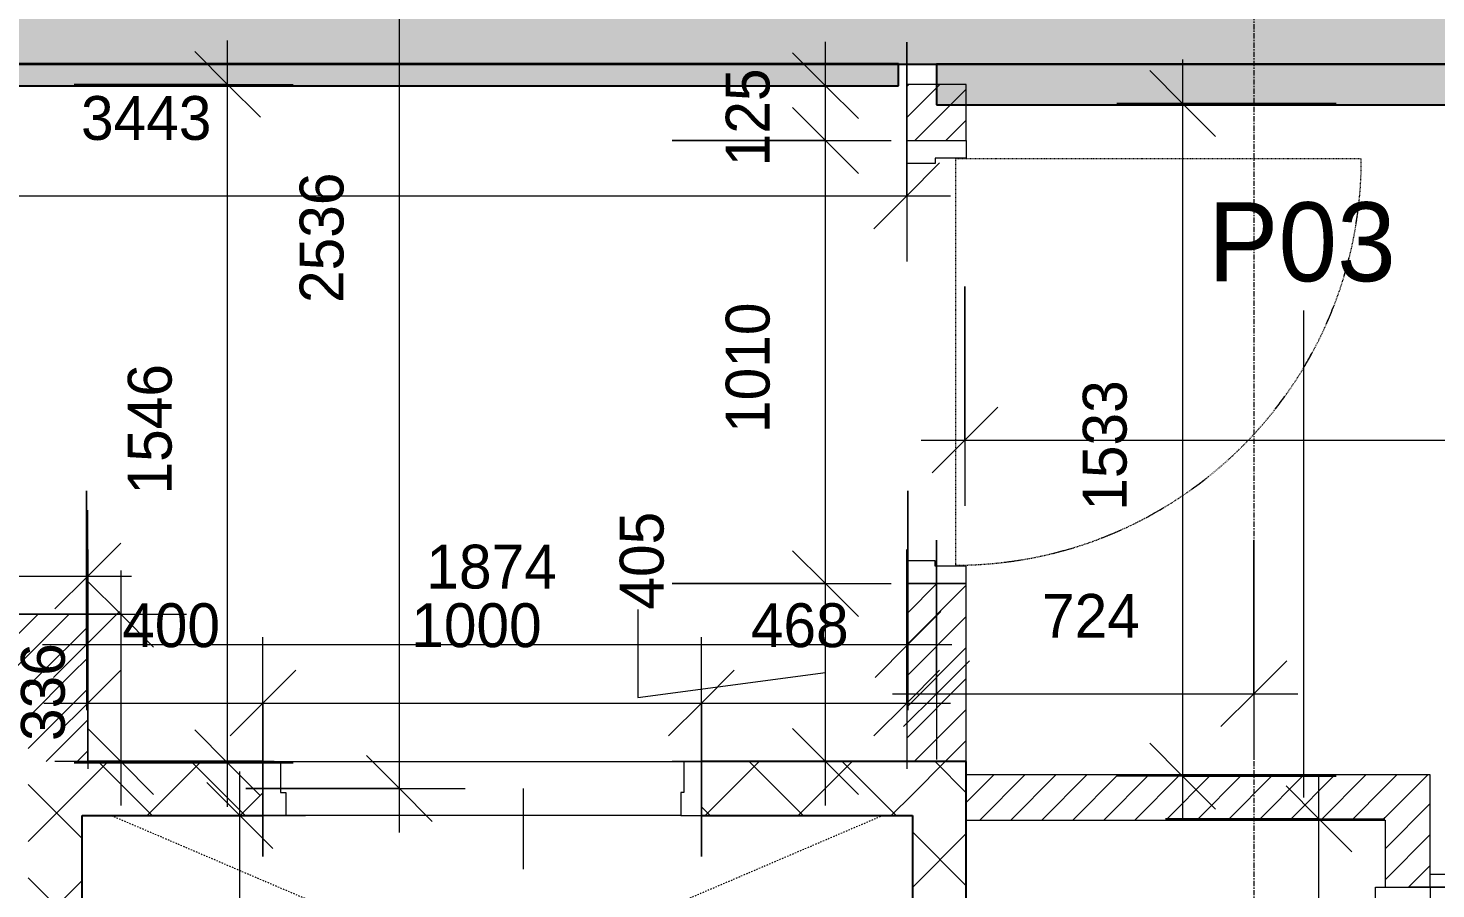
# Model space of a CAD drawing. Header units: millimetres. Extents: x 137829 to 196765, y -3018 to 487290.
# Drawn here: x 154792 to 158002, y 453790 to 455752 of the extents above; entities that cross this region are included whole.
import ezdxf

# ---------------------------------------------------------------- set-up
doc = ezdxf.new("R2010")
doc.units = ezdxf.units.MM
for name, pattern in [('Dash', [6.35, 3.175, -3.175]), ('FCH_Dash 1_5mm', [3, 1.5, -1.5]), ('GridLine', [21, 12, -3, 3, -3])]:
    doc.linetypes.add(name, pattern=pattern)
for name, color, linetype, lineweight in [('A-ANNO-DIMS', 211, 'Continuous', 5), ('A-ANNO-DIMS-100', 211, 'Continuous', 5), ('A-DETL', 90, 'Continuous', 15), ('A-DOOR', 31, 'Continuous', 15), ('A-DOOR-FRAM', 31, 'Continuous', 5), ('A-WALL', 113, 'Continuous', 15), ('A-WALL-IDEN', 211, 'Continuous', 15), ('A-WALL-PATT', 111, 'Continuous', 15), ('I-WALL', 2, 'Continuous', 15), ('S-GRID', 1, 'Continuous', 5)]:
    doc.layers.add(name, color=color, linetype=linetype, lineweight=lineweight)
doc.styles.add('Akkurat-Light_2', font='Akkurat-Light.ttf', dxfattribs={"height": 180})
doc.styles.add('Akkurat-Light_3', font='Akkurat-Light.ttf', dxfattribs={"height": 100})
doc.dimstyles.new('Diagonal_Cont_AkkuratLight_1_0mm', dxfattribs={"dimscale": 304.8, "dimtxt": 101.480158, "dimasz": 0.492126, "dimexe": 0.492126, "dimexo": 0.0625, "dimgap": 0.328084, "dimtad": 1, "dimdec": 0, "dimzin": 0, "dimdsep": 46, "dimtxsty": 'Akkurat-Light_3', "dimblk1": 'OBLIQUE', "dimblk2": 'OBLIQUE', "dimsah": 1, "dimcen": 0.09, "dimdle": 0.328084, "dimazin": 0, "dimtfac": 1, "dimtdec": 4, "dimtix": 1, "dimtmove": 0, "dimatfit": 3, "dimfxl": 1, "dimtvp": 1, "dimtolj": 1, "dimtzin": 0, "dimarcsym": 0})
doc.dimstyles.new('Diagonal_Cont_AkkuratLight_1_0mm_1', dxfattribs={"dimscale": 304.8, "dimtxt": 101.480158, "dimasz": 0.492126, "dimexe": 0.492126, "dimexo": 0.0625, "dimgap": 0.328084, "dimtad": 1, "dimdec": 0, "dimzin": 0, "dimdsep": 46, "dimtxsty": 'Akkurat-Light_3', "dimblk1": 'OBLIQUE', "dimblk2": 'OBLIQUE', "dimsah": 1, "dimcen": 0.09, "dimdle": 0.328084, "dimazin": 0, "dimtfac": 1, "dimtdec": 4, "dimtix": 1, "dimtmove": 1, "dimatfit": 3, "dimfxl": 1, "dimtvp": 1, "dimtolj": 1, "dimtzin": 0, "dimarcsym": 0})
doc.dimstyles.new('Diagonal_Cont_AkkuratLight_1_0mm_RED', dxfattribs={"dimscale": 304.8, "dimtxt": 101.480158, "dimasz": 0.492126, "dimexe": 0.492126, "dimexo": 0.0625, "dimgap": 0.328084, "dimtad": 1, "dimdec": 0, "dimzin": 0, "dimdsep": 46, "dimtxsty": 'Akkurat-Light_3', "dimblk1": 'OBLIQUE', "dimblk2": 'OBLIQUE', "dimsah": 1, "dimcen": 0.09, "dimdle": 0.328084, "dimazin": 0, "dimtfac": 1, "dimtdec": 4, "dimtix": 1, "dimtmove": 0, "dimatfit": 3, "dimfxl": 1, "dimtvp": 1, "dimtolj": 1, "dimtzin": 0, "dimarcsym": 0})
pattern_1 = [(45, (0, 0), (-106.066017, 106.066017), []), (135, (0, 0), (-106.066017, -106.066017), [])]
pattern_2 = [(45, (0, 0), (-35.355339, 35.355339), [])]

# ---------------------------------------------------------------- blocks, each defined once
blk = doc.blocks.new('FCH_DR_Int_Sgl_Blank - DT_02 1010x2110mm FD30S-14091336-12-30 - Typical Floor_Partition Types')
at = {"layer": 'A-DOOR'}
for p, q in [((-505, -68), (-505, 68)), ((505, 68), (505, -68))]:
    blk.add_line(p, q, dxfattribs=at)
at = {"layer": 'A-DOOR', "linetype": 'FCH_Dash 1_5mm', "lineweight": 5}
for p, q in [((463, -43), (-463, -43)), ((463, -969), (463, -43))]:
    blk.add_line(p, q, dxfattribs=at)
blk.add_arc((463, -43), 926, 180, 270, dxfattribs=at)
at = {"layer": 'A-DOOR', "lineweight": 5}
for start, end in [(187.012, 189.2865), (194.0461, 196.7156), (201.1208, 203.8792), (208.2844, 210.9539), (215.7135, 217.988), (232.012, 234.2865), (239.0461, 241.7156), (246.1208, 248.8792), (253.2844, 255.9539), (260.7135, 262.988)]:
    blk.add_arc((463, -43), 926, start, end, dxfattribs=at)
at = {"layer": 'A-DOOR-FRAM'}
for p, q in [((-505, 68), (-505, -68)), ((-453, 68), (-505, 68)), ((-453, 68), (-497, 68)), ((-453, 3), (-453, 68)), ((453, 68), (497, 68)), ((453, 3), (453, 68)), ((453, 68), (505, 68)), ((505, 68), (505, -68)), ((-465, 3), (-453, 3)), ((-465, -68), (-465, 3)), ((465, 3), (453, 3)), ((465, -68), (465, 3)), ((-505, -68), (-465, -68)), ((-497, -68), (-465, -68)), ((497, -68), (465, -68)), ((505, -68), (465, -68))]:
    blk.add_line(p, q, dxfattribs=at)
blk = doc.blocks.new('FCH_DR_AOV_SmokeShaftLouvre - DT_04 AOV_Louvre_1000 x 1200mm FD120S-14214861-12-30 - Typical Floor_Partition Types')
at = {"layer": 'A-DOOR'}
for p, q in [((-500, 61.5), (-500, -61.5)), ((500, -61.5), (500, 61.5))]:
    blk.add_line(p, q, dxfattribs=at)
at = {"layer": 'A-DOOR-FRAM'}
for p, q in [((-500, 61.5), (-460, 61.5)), ((-500, -61.5), (-500, 61.5)), ((-491, 61.5), (-460, 61.5)), ((-460, 61.5), (-460, -9.5)), ((460, 61.5), (460, -9.5)), ((491, 61.5), (460, 61.5)), ((500, 61.5), (460, 61.5)), ((500, -61.5), (500, 61.5)), ((-460, -9.5), (-448, -9.5)), ((-448, -9.5), (-448, -61.5)), ((453, -9.5), (453, -61.5)), ((460, -9.5), (453, -9.5)), ((-448, -61.5), (-500, -61.5)), ((-448, -61.5), (-491, -61.5)), ((453, -61.5), (491, -61.5)), ((453, -61.5), (500, -61.5))]:
    blk.add_line(p, q, dxfattribs=at)
blk = doc.blocks.new('FCH_DR_Ext_O__Dbl_Eq_Blank - DT_10 Type 04_1335x2110mm-V58-12-30 - Typical Floor_Partition Types')
at = {"layer": 'A-DOOR', "linetype": 'FCH_Dash 1_5mm', "lineweight": 5}
for p, q in [((-627.5, 652.5), (-627.5, 51.5)), ((627.5, 652.5), (627.5, 51.5)), ((-627.5, 26.5), (-1.5, 26.5)), ((627.5, 26.5), (1.5, 26.5))]:
    blk.add_line(p, q, dxfattribs=at)
at = {"layer": 'A-DOOR', "lineweight": 5}
for p, q in [((-697.5, 51.5), (-697.5, 96.5)), ((-697.5, 96.5), (-627.5, 96.5)), ((-6.1, 96.5), (6.1, 96.5)), ((627.5, 96.5), (697.5, 96.5)), ((697.5, 96.5), (697.5, 51.5)), ((3.1, 51.5), (-3.1, 51.5)), ((602.5, -73.5), (-614.5, -73.5))]:
    blk.add_line(p, q, dxfattribs=at)
at = {"layer": 'A-DOOR'}
for p, q in [((-667.5, -73.5), (-667.5, 51.5)), ((667.5, 51.5), (667.5, -73.5))]:
    blk.add_line(p, q, dxfattribs=at)
at = {"layer": 'A-DOOR', "linetype": 'FCH_Dash 1_5mm', "lineweight": 5}
for centre, start, end in [((-627.5, 26.5), 360, 90), ((627.5, 26.5), 90, 180)]:
    blk.add_arc(centre, 626, start, end, dxfattribs=at)
at = {"layer": 'A-DOOR', "lineweight": 5}
for centre, start, end in [((-627.5, 26.5), 78.9984, 81.6686), ((627.5, 26.5), 98.3314, 101.0016), ((-627.5, 26.5), 70.1975, 73.2884), ((627.5, 26.5), 106.7116, 109.8025), ((-627.5, 26.5), 61.7116, 64.8025), ((627.5, 26.5), 115.1975, 118.2884), ((-627.5, 26.5), 53.3314, 56.0016), ((627.5, 26.5), 123.9984, 126.6686), ((-627.5, 26.5), 33.9984, 36.6686), ((627.5, 26.5), 143.3314, 146.0016), ((-627.5, 26.5), 25.1975, 28.2884), ((627.5, 26.5), 151.7116, 154.8025), ((-627.5, 26.5), 16.7116, 19.8025), ((627.5, 26.5), 160.1975, 163.2884), ((-627.5, 26.5), 8.3314, 11.0016), ((627.5, 26.5), 168.9984, 171.6686)]:
    blk.add_arc(centre, 626, start, end, dxfattribs=at)
at = {"layer": 'A-DOOR-FRAM'}
for p, q in [((-667.5, 51.5), (-659.5, 51.5)), ((-667.5, -73.5), (-667.5, 51.5)), ((-659.5, 51.5), (-627.5, 51.5)), ((-627.5, 51.5), (-627.5, -19.5)), ((627.5, 51.5), (627.5, -19.5)), ((659.5, 51.5), (627.5, 51.5)), ((667.5, 51.5), (659.5, 51.5)), ((667.5, -73.5), (667.5, 51.5)), ((-627.5, -19.5), (-614.5, -19.5)), ((-614.5, -19.5), (-614.5, -73.5)), ((602.5, -19.5), (602.5, -73.5)), ((627.5, -19.5), (602.5, -19.5)), ((-659.5, -73.5), (-667.5, -73.5)), ((-614.5, -73.5), (-659.5, -73.5)), ((602.5, -73.5), (659.5, -73.5)), ((659.5, -73.5), (667.5, -73.5))]:
    blk.add_line(p, q, dxfattribs=at)
blk = doc.blocks.new('DIMBLOCK13-12-30 - Typical Floor_Partition Types')
at = {"layer": 'A-ANNO-DIMS-100'}
for p, q in [((155638.3, 453918.7), (155638.3, 456655.2)), ((155288.3, 456555.2), (155788.3, 456555.2)), ((155638.3, 456555.2), (155288.3, 456555.2)), ((155288.3, 454018.7), (155788.3, 454018.7)), ((155638.3, 454018.7), (155288.3, 454018.7))]:
    blk.add_line(p, q, dxfattribs=at)
at = {"layer": 'A-ANNO-DIMS-100', "lineweight": 18}
for p, q in [((155638.3, 456555.2), (155563.3, 456630.2)), ((155638.3, 456555.2), (155713.3, 456480.2)), ((155638.3, 454018.7), (155563.3, 454093.7)), ((155638.3, 454018.7), (155713.3, 453943.7))]:
    blk.add_line(p, q, dxfattribs=at)
at = {"layer": 'A-ANNO-DIMS-100', "color": 0, "insert": (155410.8, 455125.3), "char_height": 100, "width": 388.033, "attachment_point": 1, "rotation": 90, "line_spacing_factor": 1.032002, "style": 'Akkurat-Light_3'}
blk.add_mtext('2536', dxfattribs=at)
blk = doc.blocks.new('_Oblique')
at = {"color": 0, "linetype": 'ByBlock', "lineweight": -2}
blk.add_line((-0.5, -0.5), (0.5, 0.5), dxfattribs=at)
blk = doc.blocks.new('DIMBLOCK108-12-30 - Typical Floor_Partition Types')
at = {"layer": 'A-ANNO-DIMS-100', "lineweight": 18}
for p, q in [((157735.6, 453949.7), (157660.6, 454024.7)), ((157735.6, 453949.7), (157810.6, 453874.7)), ((157735.6, 452247.3), (157660.6, 452322.3)), ((157735.6, 452247.3), (157810.6, 452172.3))]:
    blk.add_line(p, q, dxfattribs=at)
at = {"layer": 'A-ANNO-DIMS-100'}
for p, q in [((157735.6, 452147.3), (157735.6, 454049.7)), ((157385.6, 453949.7), (157885.6, 453949.7)), ((157735.6, 453949.7), (157385.6, 453949.7)), ((157385.6, 452247.3), (157885.6, 452247.3)), ((157735.6, 452247.3), (157385.6, 452247.3))]:
    blk.add_line(p, q, dxfattribs=at)
at = {"layer": 'A-ANNO-DIMS-100', "color": 0, "insert": (157508, 452936.8), "char_height": 100, "width": 388.033, "attachment_point": 1, "rotation": 90, "line_spacing_factor": 1.032002, "style": 'Akkurat-Light_3'}
blk.add_mtext('1702', dxfattribs=at)
blk = doc.blocks.new('DIMBLOCK109-12-30 - Typical Floor_Partition Types')
at = {"layer": 'A-ANNO-DIMS-100'}
for p, q in [((156928.3, 455162.9), (156928.3, 454662.9)), ((156928.3, 454812.9), (156928.3, 455162.9)), ((160668.5, 455162.9), (160668.5, 454662.9)), ((160668.5, 454812.9), (160668.5, 455162.9)), ((156828.3, 454812.9), (160768.5, 454812.9))]:
    blk.add_line(p, q, dxfattribs=at)
at = {"layer": 'A-ANNO-DIMS-100', "lineweight": 18}
for p, q in [((156928.3, 454812.9), (157003.3, 454887.9)), ((160668.5, 454812.9), (160743.5, 454887.9)), ((156928.3, 454812.9), (156853.3, 454737.9)), ((160668.5, 454812.9), (160593.5, 454737.9))]:
    blk.add_line(p, q, dxfattribs=at)
at = {"layer": 'A-ANNO-DIMS-100', "color": 0, "insert": (158636.7, 455040.5), "char_height": 100, "width": 388.033, "attachment_point": 1, "line_spacing_factor": 1.032002, "style": 'Akkurat-Light_3'}
blk.add_mtext('3740', dxfattribs=at)
blk = doc.blocks.new('DIMBLOCK110-12-30 - Typical Floor_Partition Types')
at = {"layer": 'A-ANNO-DIMS-100'}
for p, q in [((157424.6, 455680.2), (157424.6, 453946.7)), ((157774.6, 455580.2), (157274.6, 455580.2)), ((157424.6, 455580.2), (157774.6, 455580.2)), ((157774.6, 454046.7), (157274.6, 454046.7)), ((157424.6, 454046.7), (157774.6, 454046.7))]:
    blk.add_line(p, q, dxfattribs=at)
at = {"layer": 'A-ANNO-DIMS-100', "lineweight": 18}
for p, q in [((157424.6, 455580.2), (157349.6, 455655.2)), ((157424.6, 455580.2), (157499.6, 455505.2)), ((157424.6, 454046.7), (157349.6, 454121.7)), ((157424.6, 454046.7), (157499.6, 453971.7))]:
    blk.add_line(p, q, dxfattribs=at)
at = {"layer": 'A-ANNO-DIMS-100', "color": 0, "insert": (157197, 454651.8), "char_height": 100, "width": 388.033, "attachment_point": 1, "rotation": 90, "line_spacing_factor": 1.032002, "style": 'Akkurat-Light_3'}
blk.add_mtext('1533', dxfattribs=at)
blk = doc.blocks.new('DIMBLOCK112-12-30 - Typical Floor_Partition Types')
at = {"layer": 'A-ANNO-DIMS-100'}
for p, q in [((156863.3, 454584.7), (156863.3, 454084.7)), ((156863.3, 454234.7), (156863.3, 454584.7)), ((157587.2, 454584.7), (157587.2, 454084.7)), ((157587.2, 454234.7), (157587.2, 454584.7)), ((156763.3, 454234.7), (157687.2, 454234.7))]:
    blk.add_line(p, q, dxfattribs=at)
at = {"layer": 'A-ANNO-DIMS-100', "lineweight": 18}
for p, q in [((156863.3, 454234.7), (156938.3, 454309.7)), ((157587.2, 454234.7), (157662.2, 454309.7)), ((156863.3, 454234.7), (156788.3, 454159.7)), ((157587.2, 454234.7), (157512.2, 454159.7))]:
    blk.add_line(p, q, dxfattribs=at)
at = {"layer": 'A-ANNO-DIMS-100', "color": 0, "insert": (157104, 454462.2), "char_height": 100, "width": 291.024, "attachment_point": 1, "line_spacing_factor": 1.032002, "style": 'Akkurat-Light_3'}
blk.add_mtext('724', dxfattribs=at)
blk = doc.blocks.new('DIMBLOCK157-12-30 - Typical Floor_Partition Types')
at = {"layer": 'A-ANNO-DIMS-100'}
for p, q in [((154924.6, 454697), (154924.6, 454197)), ((154924.6, 454347), (154924.6, 454697)), ((156798.3, 454697), (156798.3, 454197)), ((156798.3, 454347), (156798.3, 454697)), ((154824.6, 454347), (156898.3, 454347))]:
    blk.add_line(p, q, dxfattribs=at)
at = {"layer": 'A-ANNO-DIMS-100', "lineweight": 18}
for p, q in [((154924.6, 454347), (154999.6, 454422)), ((156798.3, 454347), (156873.3, 454422)), ((154924.6, 454347), (154849.6, 454272)), ((156798.3, 454347), (156723.3, 454272))]:
    blk.add_line(p, q, dxfattribs=at)
at = {"layer": 'A-ANNO-DIMS-100', "color": 0, "insert": (155699.8, 454574.5), "char_height": 100, "width": 388.033, "attachment_point": 1, "line_spacing_factor": 1.032002, "style": 'Akkurat-Light_3'}
blk.add_mtext('1874', dxfattribs=at)
blk = doc.blocks.new('DIMBLOCK158-12-30 - Typical Floor_Partition Types')
at = {"layer": 'A-ANNO-DIMS-100'}
for p, q in [((155246.4, 453977.2), (155246.4, 455723.7)), ((154896.4, 455623.7), (155396.4, 455623.7)), ((155246.4, 455623.7), (154896.4, 455623.7)), ((154896.4, 454077.2), (155396.4, 454077.2)), ((155246.4, 454077.2), (154896.4, 454077.2))]:
    blk.add_line(p, q, dxfattribs=at)
at = {"layer": 'A-ANNO-DIMS-100', "lineweight": 18}
for p, q in [((155246.4, 455623.7), (155171.4, 455698.7)), ((155246.4, 455623.7), (155321.4, 455548.7)), ((155246.4, 454077.2), (155171.4, 454152.2)), ((155246.4, 454077.2), (155321.4, 454002.2))]:
    blk.add_line(p, q, dxfattribs=at)
at = {"layer": 'A-ANNO-DIMS-100', "color": 0, "insert": (155018.9, 454688.8), "char_height": 100, "width": 388.033, "attachment_point": 1, "rotation": 90, "line_spacing_factor": 1.032002, "style": 'Akkurat-Light_3'}
blk.add_mtext('1546', dxfattribs=at)
blk = doc.blocks.new('DIMBLOCK190-12-30 - Typical Floor_Partition Types')
at = {"layer": 'A-ANNO-DIMS-100'}
for p, q in [((153352.2, 455719.7), (153352.2, 455219.7)), ((153352.2, 455369.7), (153352.2, 455719.7)), ((156795.3, 455719.7), (156795.3, 455219.7)), ((156795.3, 455369.7), (156795.3, 455719.7)), ((153252.2, 455369.7), (156895.3, 455369.7))]:
    blk.add_line(p, q, dxfattribs=at)
at = {"layer": 'A-ANNO-DIMS-100', "lineweight": 18}
for p, q in [((153352.2, 455369.7), (153427.2, 455444.7)), ((156795.3, 455369.7), (156870.3, 455444.7)), ((153352.2, 455369.7), (153277.2, 455294.7)), ((156795.3, 455369.7), (156720.3, 455294.7))]:
    blk.add_line(p, q, dxfattribs=at)
at = {"layer": 'A-ANNO-DIMS-100', "color": 0, "insert": (154912.1, 455597.2), "char_height": 100, "width": 388.033, "attachment_point": 1, "line_spacing_factor": 1.032002, "style": 'Akkurat-Light_3'}
blk.add_mtext('3443', dxfattribs=at)
blk = doc.blocks.new('DIMBLOCK191-12-30 - Typical Floor_Partition Types')
at = {"layer": 'A-ANNO-DIMS-100', "lineweight": 18}
for p, q in [((156610.1, 454485.7), (156535.1, 454560.7)), ((156610.1, 454485.7), (156685.1, 454410.7)), ((156610.1, 454080.2), (156535.1, 454155.2)), ((156610.1, 454080.2), (156685.1, 454005.2))]:
    blk.add_line(p, q, dxfattribs=at)
at = {"layer": 'A-ANNO-DIMS-100'}
for p, q in [((156260.1, 454485.7), (156760.1, 454485.7)), ((156610.1, 454485.7), (156260.1, 454485.7)), ((156610.1, 453980.2), (156610.1, 454485.7)), ((156182.5, 454426.4), (156182.5, 454226.4)), ((156182.5, 454226.4), (156610.1, 454283)), ((156260.1, 454080.2), (156760.1, 454080.2)), ((156610.1, 454080.2), (156260.1, 454080.2))]:
    blk.add_line(p, q, dxfattribs=at)
at = {"layer": 'A-ANNO-DIMS-100', "color": 0, "insert": (156140.9, 454426.4), "char_height": 100, "width": 291.024, "attachment_point": 1, "rotation": 90, "line_spacing_factor": 1.032002, "style": 'Akkurat-Light_3'}
blk.add_mtext('405', dxfattribs=at)
blk = doc.blocks.new('DIMBLOCK192-12-30 - Typical Floor_Partition Types')
at = {"layer": 'A-ANNO-DIMS-100', "lineweight": 18}
for p, q in [((156610.1, 455495.7), (156535.1, 455570.7)), ((156610.1, 455495.7), (156685.1, 455420.7)), ((156610.1, 454485.7), (156535.1, 454560.7)), ((156610.1, 454485.7), (156685.1, 454410.7))]:
    blk.add_line(p, q, dxfattribs=at)
at = {"layer": 'A-ANNO-DIMS-100'}
for p, q in [((156260.1, 455495.7), (156760.1, 455495.7)), ((156610.1, 455495.7), (156260.1, 455495.7)), ((156610.1, 454485.7), (156610.1, 455495.7)), ((156260.1, 454485.7), (156760.1, 454485.7)), ((156610.1, 454485.7), (156260.1, 454485.7))]:
    blk.add_line(p, q, dxfattribs=at)
at = {"layer": 'A-ANNO-DIMS-100', "color": 0, "insert": (156382.6, 454829), "char_height": 100, "width": 388.033, "attachment_point": 1, "rotation": 90, "line_spacing_factor": 1.032002, "style": 'Akkurat-Light_3'}
blk.add_mtext('1010', dxfattribs=at)
blk = doc.blocks.new('DIMBLOCK193-12-30 - Typical Floor_Partition Types')
at = {"layer": 'A-ANNO-DIMS-100', "lineweight": 18}
for p, q in [((156610.1, 455620.7), (156535.1, 455695.7)), ((156610.1, 455620.7), (156685.1, 455545.7)), ((156610.1, 455495.7), (156535.1, 455570.7)), ((156610.1, 455495.7), (156685.1, 455420.7))]:
    blk.add_line(p, q, dxfattribs=at)
at = {"layer": 'A-ANNO-DIMS-100'}
for p, q in [((156610.1, 455495.7), (156610.1, 455720.7)), ((156260.1, 455620.7), (156760.1, 455620.7)), ((156610.1, 455620.7), (156260.1, 455620.7)), ((156260.1, 455495.7), (156760.1, 455495.7)), ((156610.1, 455495.7), (156260.1, 455495.7))]:
    blk.add_line(p, q, dxfattribs=at)
at = {"layer": 'A-ANNO-DIMS-100', "color": 0, "insert": (156382.6, 455436.9), "char_height": 100, "width": 291.024, "attachment_point": 1, "rotation": 90, "line_spacing_factor": 1.032002, "style": 'Akkurat-Light_3'}
blk.add_mtext('125', dxfattribs=at)
blk = doc.blocks.new('DIMBLOCK194-12-30 - Typical Floor_Partition Types')
at = {"layer": 'A-ANNO-DIMS-100'}
for p, q in [((154927.6, 454563.4), (154927.6, 454063.4)), ((154927.6, 454213.4), (154927.6, 454563.4)), ((155327.1, 453863.4), (155327.1, 454363.4)), ((154827.6, 454213.4), (155327.1, 454213.4)), ((155327.1, 454213.4), (155327.1, 453863.4))]:
    blk.add_line(p, q, dxfattribs=at)
at = {"layer": 'A-ANNO-DIMS-100', "lineweight": 18}
for p, q in [((154927.6, 454213.4), (155002.6, 454288.4)), ((155327.1, 454213.4), (155402.1, 454288.4)), ((154927.6, 454213.4), (154852.6, 454138.4)), ((155327.1, 454213.4), (155252.1, 454138.4))]:
    blk.add_line(p, q, dxfattribs=at)
at = {"layer": 'A-ANNO-DIMS-100', "color": 0, "insert": (155006.1, 454440.9), "char_height": 100, "width": 291.024, "attachment_point": 1, "line_spacing_factor": 1.032002, "style": 'Akkurat-Light_3'}
blk.add_mtext('400', dxfattribs=at)
blk = doc.blocks.new('DIMBLOCK195-12-30 - Typical Floor_Partition Types')
at = {"layer": 'A-ANNO-DIMS-100'}
for p, q in [((155327.1, 453863.4), (155327.1, 454363.4)), ((156327.1, 453863.4), (156327.1, 454363.4)), ((155327.1, 454213.4), (156327.1, 454213.4)), ((155327.1, 454213.4), (155327.1, 453863.4)), ((156327.1, 454213.4), (156327.1, 453863.4))]:
    blk.add_line(p, q, dxfattribs=at)
at = {"layer": 'A-ANNO-DIMS-100', "lineweight": 18}
for p, q in [((155327.1, 454213.4), (155402.1, 454288.4)), ((156327.1, 454213.4), (156402.1, 454288.4)), ((155327.1, 454213.4), (155252.1, 454138.4)), ((156327.1, 454213.4), (156252.1, 454138.4))]:
    blk.add_line(p, q, dxfattribs=at)
at = {"layer": 'A-ANNO-DIMS-100', "color": 0, "insert": (155665.4, 454440.9), "char_height": 100, "width": 388.033, "attachment_point": 1, "line_spacing_factor": 1.032002, "style": 'Akkurat-Light_3'}
blk.add_mtext('1000', dxfattribs=at)
blk = doc.blocks.new('DIMBLOCK196-12-30 - Typical Floor_Partition Types')
at = {"layer": 'A-ANNO-DIMS-100'}
for p, q in [((156795.3, 454563.4), (156795.3, 454063.4)), ((156795.3, 454213.4), (156795.3, 454563.4)), ((156327.1, 453863.4), (156327.1, 454363.4)), ((156327.1, 454213.4), (156895.3, 454213.4)), ((156327.1, 454213.4), (156327.1, 453863.4))]:
    blk.add_line(p, q, dxfattribs=at)
at = {"layer": 'A-ANNO-DIMS-100', "lineweight": 18}
for p, q in [((156327.1, 454213.4), (156402.1, 454288.4)), ((156795.3, 454213.4), (156870.3, 454288.4)), ((156327.1, 454213.4), (156252.1, 454138.4)), ((156795.3, 454213.4), (156720.3, 454138.4))]:
    blk.add_line(p, q, dxfattribs=at)
at = {"layer": 'A-ANNO-DIMS-100', "color": 0, "insert": (156439.9, 454440.9), "char_height": 100, "width": 291.024, "attachment_point": 1, "line_spacing_factor": 1.032002, "style": 'Akkurat-Light_3'}
blk.add_mtext('468', dxfattribs=at)
blk = doc.blocks.new('DIMBLOCK197-12-30 - Typical Floor_Partition Types')
at = {"layer": 'A-ANNO-DIMS-100'}
for p, q in [((155002.7, 454515.8), (155002.7, 453980.2)), ((154652.7, 454415.8), (155152.7, 454415.8)), ((155002.7, 454415.8), (154652.7, 454415.8)), ((155352.7, 454080.2), (154852.7, 454080.2)), ((155002.7, 454080.2), (155352.7, 454080.2))]:
    blk.add_line(p, q, dxfattribs=at)
at = {"layer": 'A-ANNO-DIMS-100', "lineweight": 18}
for p, q in [((155002.7, 454415.8), (154927.7, 454490.8)), ((155002.7, 454415.8), (155077.7, 454340.8)), ((155002.7, 454080.2), (154927.7, 454155.2)), ((155002.7, 454080.2), (155077.7, 454005.2))]:
    blk.add_line(p, q, dxfattribs=at)
at = {"layer": 'A-ANNO-DIMS-100', "color": 0, "insert": (154775.2, 454126.8), "char_height": 100, "width": 291.024, "attachment_point": 1, "rotation": 90, "line_spacing_factor": 1.032002, "style": 'Akkurat-Light_3'}
blk.add_mtext('336', dxfattribs=at)
blk = doc.blocks.new('DIMBLOCK198-12-30 - Typical Floor_Partition Types')
at = {"layer": 'A-ANNO-DIMS-100'}
for p, q in [((152152.2, 454852.9), (152152.2, 454352.9)), ((152152.2, 454502.9), (152152.2, 454852.9)), ((154927.6, 454152.9), (154927.6, 454652.9)), ((152052.2, 454502.9), (155027.6, 454502.9)), ((154927.6, 454502.9), (154927.6, 454152.9))]:
    blk.add_line(p, q, dxfattribs=at)
at = {"layer": 'A-ANNO-DIMS-100', "lineweight": 18}
for p, q in [((152152.2, 454502.9), (152227.2, 454577.9)), ((154927.6, 454502.9), (155002.6, 454577.9)), ((152152.2, 454502.9), (152077.2, 454427.9)), ((154927.6, 454502.9), (154852.6, 454427.9))]:
    blk.add_line(p, q, dxfattribs=at)
at = {"layer": 'A-ANNO-DIMS-100', "color": 0, "insert": (153378.2, 454730.4), "char_height": 100, "width": 388.033, "attachment_point": 1, "line_spacing_factor": 1.032002, "style": 'Akkurat-Light_3'}
blk.add_mtext('2775', dxfattribs=at)
blk = doc.blocks.new('DIMBLOCK219-12-30 - Typical Floor_Partition Types')
at = {"layer": 'A-ANNO-DIMS-100'}
for p, q in [((155274.3, 453073.6), (155274.3, 454057.2)), ((154924.3, 453957.2), (155424.3, 453957.2)), ((155274.3, 453957.2), (154924.3, 453957.2)), ((154924.3, 453173.6), (155424.3, 453173.6)), ((155274.3, 453173.6), (154924.3, 453173.6))]:
    blk.add_line(p, q, dxfattribs=at)
at = {"layer": 'A-ANNO-DIMS-100', "lineweight": 18}
for p, q in [((155274.3, 453957.2), (155199.3, 454032.2)), ((155274.3, 453957.2), (155349.3, 453882.2)), ((155274.3, 453173.6), (155199.3, 453248.6)), ((155274.3, 453173.6), (155349.3, 453098.6))]:
    blk.add_line(p, q, dxfattribs=at)
at = {"layer": 'A-ANNO-DIMS-100', "color": 0, "insert": (155046.7, 453444.2), "char_height": 100, "width": 291.024, "attachment_point": 1, "rotation": 90, "line_spacing_factor": 1.032002, "style": 'Akkurat-Light_3'}
blk.add_mtext('784', dxfattribs=at)
blk = doc.blocks.new('DIMBLOCK285-12-30 - Typical Floor_Partition Types')
at = {"layer": 'A-ANNO-DIMS-100'}
for p, q in [((158319.4, 453893.7), (158319.4, 452358.7)), ((157942.9, 453793.7), (158469.4, 453793.7)), ((158319.4, 453793.7), (157942.9, 453793.7)), ((157942.9, 452458.7), (158469.4, 452458.7)), ((158319.4, 452458.7), (157942.9, 452458.7))]:
    blk.add_line(p, q, dxfattribs=at)
at = {"layer": 'A-ANNO-DIMS-100', "lineweight": 18}
for p, q in [((158319.4, 453793.7), (158244.4, 453868.7)), ((158319.4, 453793.7), (158394.4, 453718.7)), ((158319.4, 452458.7), (158244.4, 452533.7)), ((158319.4, 452458.7), (158394.4, 452383.7))]:
    blk.add_line(p, q, dxfattribs=at)
at = {"layer": 'A-ANNO-DIMS-100', "color": 0, "insert": (158091.9, 452964.5), "char_height": 100, "width": 388.033, "attachment_point": 1, "rotation": 90, "line_spacing_factor": 1.032002, "style": 'Akkurat-Light_3'}
blk.add_mtext('1335', dxfattribs=at)

msp = doc.modelspace()

# ---------------------------------------------------------------- hatches: boundary and pattern name
at = {"layer": 'A-WALL-PATT'}
for color, points in [(256, [(160757.2, 455670.2), (160757, 456020.2), (153402.2, 456020.2), (153402.2, 455670.2), (160438.8, 455670.2)]), (171, [(156776.3, 455620.7), (156776.3, 455670.7), (153352.2, 455670.7), (153352.2, 455620.7), (153957.6, 455620.7)]), (2, [(159512.9, 455577.2), (160900.5, 455577.2), (160900.5, 455670.2), (156863.3, 455670.2), (156863.3, 455577.2), (157661.1, 455577.2)])]:
    msp.add_hatch(color=color, dxfattribs=at).paths.add_polyline_path(points, flags=0)
at = {"layer": 'A-WALL-PATT', "lineweight": 5}
h = msp.add_hatch(dxfattribs=at)
h.set_pattern_fill('FP_14', color=6, style=0, pattern_type=2)
h.set_pattern_definition(pattern_2)
h.paths.add_polyline_path([(156795.3, 454080.2), (156931.3, 454080.2), (156931.3, 454485.7), (156795.3, 454485.7)], flags=0)
h.paths.add_polyline_path([(156795.3, 455495.7), (156931.3, 455495.7), (156931.3, 455623.7), (156795.3, 455623.7)], flags=0)
h = msp.add_hatch(dxfattribs=at)
h.set_pattern_fill('FP_14', color=6, style=0, pattern_type=2)
h.set_pattern_definition(pattern_2)
h.paths.add_polyline_path([(154791.6, 454279.8), (154927.6, 454279.8), (154927.6, 454415.8), (154496.2, 454415.8), (154496.2, 454279.8)], flags=0)
h = msp.add_hatch(dxfattribs=at)
h.set_pattern_fill('FP_14', color=6, style=0, pattern_type=2)
h.set_pattern_definition(pattern_2)
h.paths.add_polyline_path([(154914.6, 454080.2), (154927.6, 454080.2), (154927.6, 454279.8), (154791.6, 454279.8), (154791.6, 454080.2)], flags=0)
h = msp.add_hatch(dxfattribs=at)
h.set_pattern_fill('FP_20', color=141, style=0, pattern_type=2)
h.set_pattern_definition(pattern_1)
h.paths.add_polyline_path([(154883.5, 453173.6), (154914.6, 453173.6), (154914.6, 454080.2), (154791.6, 454080.2), (154791.6, 453173.6)], flags=0)
h = msp.add_hatch(dxfattribs=at)
h.set_pattern_fill('FP_20', color=141, style=0, pattern_type=2)
h.set_pattern_definition(pattern_1)
h.paths.add_polyline_path([(154914.6, 453957.2), (155327.1, 453957.2), (155327.1, 454080.2), (154914.6, 454080.2)], flags=0)
h.paths.add_polyline_path([(156327.1, 453957.2), (156808.3, 453957.2), (156808.3, 454080.2), (156327.1, 454080.2), (156327.1, 454009.2)], flags=0)
h = msp.add_hatch(dxfattribs=at)
h.set_pattern_fill('FP_20', color=141, style=0, pattern_type=2)
h.set_pattern_definition(pattern_1)
h.paths.add_polyline_path([(156808.3, 453050.6), (156931.3, 453050.6), (156931.3, 454080.2), (156808.3, 454080.2), (156808.3, 453173.6)], flags=0)
h = msp.add_hatch(dxfattribs=at)
h.set_pattern_fill('FP_14', color=92, style=0, pattern_type=2)
h.set_pattern_definition(pattern_2)
h.paths.add_polyline_path([(156931.3, 453946.7), (157886.6, 453946.7), (157886.6, 454049.7), (156931.3, 454049.7)], flags=0)
h = msp.add_hatch(dxfattribs=at)
h.set_pattern_fill('FP_14', color=92, style=0, pattern_type=2)
h.set_pattern_definition(pattern_2)
h.paths.add_polyline_path([(157918.6, 452250.3), (157989.6, 452250.3), (157989.6, 452458.7), (157886.6, 452458.7), (157886.6, 452250.3)], flags=0)
h.paths.add_polyline_path([(157886.6, 453793.7), (157989.6, 453793.7), (157989.6, 454049.7), (157886.6, 454049.7), (157886.6, 453946.7)], flags=0)

# ---------------------------------------------------------------- linework, layer by layer
at = {"layer": 'A-DETL', "linetype": 'Dash', "lineweight": 5}
for p, q in [((156741.4, 453957.2), (154926.6, 453180.7)), ((154981.5, 453957.2), (156796.3, 453180.7))]:
    msp.add_line(p, q, dxfattribs=at)
at = {"layer": 'A-WALL', "lineweight": 25}
msp.add_line((153402.2, 455670.2), (160757.2, 455670.2), dxfattribs=at)
at = {"layer": 'A-WALL-IDEN'}
for p, q in [((157701.1, 453998.2), (157701.1, 455108.5)), ((155920.9, 454018.7), (155920.9, 453835.1))]:
    msp.add_line(p, q, dxfattribs=at)
at = {"layer": 'I-WALL', "color": 161, "lineweight": 25}
for p, q in [((156776.3, 455670.7), (153402.2, 455670.7)), ((156776.3, 455620.7), (156776.3, 455670.7)), ((153352.2, 455620.7), (156776.3, 455620.7))]:
    msp.add_line(p, q, dxfattribs=at)
at = {"layer": 'I-WALL', "color": 40, "lineweight": 25}
for p, q in [((160900.5, 455670.2), (156863.3, 455670.2)), ((156863.3, 455670.2), (156863.3, 455577.2)), ((156863.3, 455577.2), (159897.2, 455577.2))]:
    msp.add_line(p, q, dxfattribs=at)
at = {"layer": 'I-WALL', "color": 211, "lineweight": 13}
for p, q in [((156795.3, 455623.7), (156795.3, 455495.7)), ((156931.3, 455623.7), (156795.3, 455623.7)), ((156931.3, 455495.7), (156931.3, 455623.7)), ((156795.3, 454485.7), (156795.3, 454080.2)), ((156931.3, 454080.2), (156931.3, 454485.7)), ((154927.6, 454415.8), (154496.2, 454415.8)), ((154927.6, 454080.2), (154927.6, 454415.8))]:
    msp.add_line(p, q, dxfattribs=at)
at = {"layer": 'I-WALL', "color": 131, "lineweight": 25}
for p, q in [((155327.1, 454080.2), (154927.6, 454080.2)), ((156931.3, 454080.2), (156327.1, 454080.2)), ((156931.3, 452250.3), (156931.3, 454080.2)), ((154914.6, 453173.6), (154914.6, 453957.2)), ((154914.6, 453957.2), (155327.1, 453957.2)), ((156327.1, 453957.2), (156808.3, 453957.2)), ((156808.3, 453957.2), (156808.3, 453173.6))]:
    msp.add_line(p, q, dxfattribs=at)
at = {"layer": 'I-WALL'}
for p, q in [((155367.1, 454080.2), (156287.1, 454080.2)), ((156280.1, 453957.2), (155379.1, 453957.2))]:
    msp.add_line(p, q, dxfattribs=at)
at = {"layer": 'I-WALL', "color": 90, "lineweight": 13}
for p, q in [((157989.6, 454049.7), (156931.3, 454049.7)), ((157989.6, 453793.7), (157989.6, 454049.7)), ((156931.3, 453946.7), (157886.6, 453946.7)), ((157886.6, 453946.7), (157886.6, 453793.7))]:
    msp.add_line(p, q, dxfattribs=at)
at = {"layer": 'S-GRID', "linetype": 'GridLine'}
msp.add_line((157587.2, 486190.2), (157587.2, 442030), dxfattribs=at)

# ---------------------------------------------------------------- block references
at = {"layer": 'A-DOOR'}
for name, p, rotation in [('FCH_DR_Int_Sgl_Blank - DT_02 1010x2110mm FD30S-14091336-12-30 - Typical Floor_Partition Types', (156863.3, 454990.7), 90), ('FCH_DR_Ext_O__Dbl_Eq_Blank - DT_10 Type 04_1335x2110mm-V58-12-30 - Typical Floor_Partition Types', (157938.1, 453126.2), 270)]:
    msp.add_blockref(name, p, dxfattribs=dict(at, rotation=rotation))
msp.add_blockref('FCH_DR_AOV_SmokeShaftLouvre - DT_04 AOV_Louvre_1000 x 1200mm FD120S-14214861-12-30 - Typical Floor_Partition Types', (155827.1, 454018.7), dxfattribs=at)

# ---------------------------------------------------------------- texts
at = {"layer": 'A-WALL-IDEN', "lineweight": 5, "insert": (157482.6, 455355), "char_height": 180, "width": 521.097, "attachment_point": 1, "style": 'Akkurat-Light_2'}
msp.add_mtext('P03', dxfattribs=at)

# ---------------------------------------------------------------- dimensions: what is measured, and where the dimension line sits
at = {"layer": 'A-ANNO-DIMS'}
for base, p1, p2, dimstyle, override, picture, middle in [((155638.3148, 456555.1877), (155288.3148, 454018.7474), (155288.3148, 456555.1877), 'Diagonal_Cont_AkkuratLight_1_0mm_RED', {"dimpost": '<>', "dimfxl": 2536.440318}, 'DIMBLOCK13-12-30 - Typical Floor_Partition Types', (155487.3275, 455286.9675)), ((155246.4474, 455623.6897), (154896.4474, 454077.2474), (154896.4474, 455623.6897), 'Diagonal_Cont_AkkuratLight_1_0mm', {"dimpost": '<>', "dimfxl": 1546.442346}, 'DIMBLOCK158-12-30 - Typical Floor_Partition Types', (155095.4601, 454850.4685)), ((156610.1, 455620.7), (156260.1, 455495.7), (156260.1, 455620.7), 'Diagonal_Cont_AkkuratLight_1_0mm', {"dimpost": '<>', "dimfxl": 125}, 'DIMBLOCK193-12-30 - Typical Floor_Partition Types', (156459.1, 455558.2)), ((157424.5578, 454046.7474), (157774.5578, 455580.1876), (157774.5578, 454046.7474), 'Diagonal_Cont_AkkuratLight_1_0mm', {"dimpost": '<>', "dimfxl": 1533.440288}, 'DIMBLOCK110-12-30 - Typical Floor_Partition Types', (157273.5705, 454813.4675)), ((156610.1, 455495.7), (156260.1, 454485.7), (156260.1, 455495.7), 'Diagonal_Cont_AkkuratLight_1_0mm', {"dimpost": '<>', "dimfxl": 1010}, 'DIMBLOCK192-12-30 - Typical Floor_Partition Types', (156459.2, 454990.7)), ((155002.7, 454080.2), (154652.7, 454415.8), (155352.7, 454080.2), 'Diagonal_Cont_AkkuratLight_1_0mm', {"dimpost": '<>', "dimfxl": 776.274891}, 'DIMBLOCK197-12-30 - Typical Floor_Partition Types', (154851.8, 454248)), ((155274.3, 453957.2), (154924.3, 453173.6), (154924.3, 453957.2), 'Diagonal_Cont_AkkuratLight_1_0mm', {"dimpost": '<>', "dimfxl": 783.64}, 'DIMBLOCK219-12-30 - Typical Floor_Partition Types', (155123.3, 453565.4)), ((157735.6, 453949.7), (157385.6, 452247.3), (157385.6, 453949.7), 'Diagonal_Cont_AkkuratLight_1_0mm', {"dimpost": '<>', "dimfxl": 1702.434732}, 'DIMBLOCK108-12-30 - Typical Floor_Partition Types', (157584.6, 453098.5)), ((158319.4, 452458.7), (157942.9, 453793.7), (157942.9, 452458.7), 'Diagonal_Cont_AkkuratLight_1_0mm', {"dimpost": '<>', "dimfxl": 1335}, 'DIMBLOCK285-12-30 - Typical Floor_Partition Types', (158168.4, 453126.2))]:
    dim = msp.add_linear_dim(base=base, p1=p1, p2=p2, angle=90, dimstyle=dimstyle, override=override, dxfattribs=at)
    dim.commit()
    dim.dimension.update_dxf_attribs({"geometry": picture, "text_midpoint": middle})
for base, p1, p2, dimstyle, override, picture, middle in [((156795.3, 455369.7), (153352.2, 455719.7), (156795.3, 455719.7), 'Diagonal_Cont_AkkuratLight_1_0mm', {"dimpost": '<>', "dimfxl": 3443.063011}, 'DIMBLOCK190-12-30 - Typical Floor_Partition Types', (155073.8, 455520.6)), ((160668.5, 454812.9), (156928.3, 455162.9), (160668.5, 455162.9), 'Diagonal_Cont_AkkuratLight_1_0mm', {"dimpost": '<>', "dimfxl": 3740.222564}, 'DIMBLOCK109-12-30 - Typical Floor_Partition Types', (158798.4, 454963.9)), ((154927.6, 454502.9), (152152.2, 454852.9), (154927.6, 454152.9), 'Diagonal_Cont_AkkuratLight_1_0mm', {"dimpost": '<>', "dimfxl": 2862.249909}, 'DIMBLOCK198-12-30 - Typical Floor_Partition Types', (153539.9, 454653.9)), ((156798.3, 454347), (154924.6, 454697), (156798.3, 454697), 'Diagonal_Cont_AkkuratLight_1_0mm', {"dimpost": '<>', "dimfxl": 1873.729769}, 'DIMBLOCK157-12-30 - Typical Floor_Partition Types', (155861.4, 454497.9)), ((157587.2, 454234.7), (156863.3, 454584.7), (157587.2, 454584.7), 'Diagonal_Cont_AkkuratLight_1_0mm_RED', {"dimpost": '<>', "dimfxl": 723.936864}, 'DIMBLOCK112-12-30 - Typical Floor_Partition Types', (157225.3, 454384.7)), ((155327.0827659, 454213.419539), (154927.5827659, 454563.419539), (155327.0827659, 453863.419539), 'Diagonal_Cont_AkkuratLight_1_0mm', {"dimpost": '<>', "dimfxl": 805.977822}, 'DIMBLOCK194-12-30 - Typical Floor_Partition Types', (155127.3327659, 454364.3363232)), ((156795.3, 454213.4), (156327.1, 453863.4), (156795.3, 454563.4), 'Diagonal_Cont_AkkuratLight_1_0mm', {"dimpost": '<>', "dimfxl": 842.163355}, 'DIMBLOCK196-12-30 - Typical Floor_Partition Types', (156561.2, 454364.3)), ((156327.1, 454213.4), (155327.1, 453863.4), (156327.1, 453863.4), 'Diagonal_Cont_AkkuratLight_1_0mm', {"dimpost": '<>', "dimfxl": 1000}, 'DIMBLOCK195-12-30 - Typical Floor_Partition Types', (155827.1, 454364.3))]:
    dim = msp.add_linear_dim(base=base, p1=p1, p2=p2, dimstyle=dimstyle, override=override, dxfattribs=at)
    dim.commit()
    dim.dimension.update_dxf_attribs({"geometry": picture, "text_midpoint": middle})
dim = msp.add_linear_dim(base=(156610.1359, 454485.6897), p1=(156260.1359, 454080.2474), p2=(156260.1359, 454485.6897), angle=90, dimstyle='Diagonal_Cont_AkkuratLight_1_0mm_1', override={"dimpost": '<>', "dimfxl": 405.442346}, dxfattribs=at)
dim.commit()
dim.dimension.update_dxf_attribs({"geometry": 'DIMBLOCK191-12-30 - Typical Floor_Partition Types', "text_midpoint": (156207.6132, 454571.892), "dimtype": 160, "text_rotation": 90})

doc.saveas('drawing.dxf')
